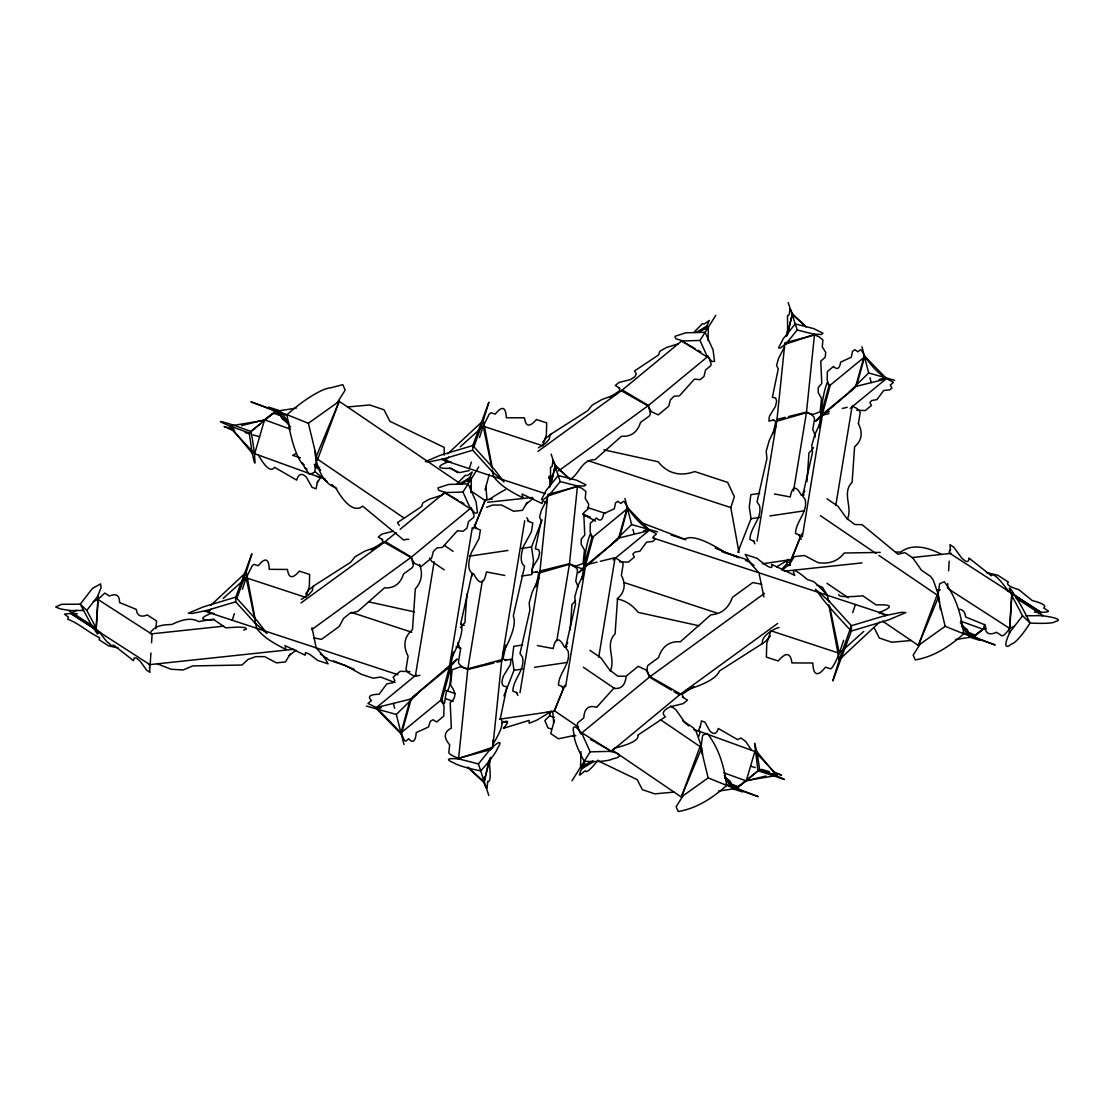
<?xml version="1.0" encoding="UTF-8"?>
<svg xmlns="http://www.w3.org/2000/svg" width="1114" height="1114" viewBox="0 0 1114 1114"><rect width="100%" height="100%" fill="white"/><g stroke="black" fill="none" stroke-linecap="round" stroke-linejoin="round"><path stroke-width="1.5" d="M301.602 462.533L304.178 464.817M256.178 624.383L235.695 601.797L235.764 597.146L251.889 553.839L245.581 574.114M493.21 472.782L472.726 450.195L472.796 445.544L488.907 402.238L482.613 422.512M470.985 492.123L471.347 478.728L460.931 484.089M580.965 751.588L580.547 767.184L592.871 760.834M708.017 340.522L708.379 327.126L697.949 332.487M149.582 668.247L150.181 664.849L96.013 629.911L97.907 599.388L104.827 593.066L109.506 596.087A96.681 19.537 -56.8 0 1 119.518 602.549L136.34 609.414A115.8 23.394 -56.8 0 0 147.243 614.942L156.601 620.985L155.821 628.616M150.181 664.849L150.919 652.985M151.56 642.806L152.089 634.326L97.907 599.388L93.381 601.727M947.513 588.317L947.805 583.541M948.599 570.786L949.198 561.205M96.277 628.296L98.366 595.461L86.808 610.43L96.277 628.296L68.943 610.583L83.466 610.458M466.919 593.846L464.914 622.712A138.359 48.946 15 0 0 460.416 627.642M570.187 629.744L571.942 604.415A98.979 38.712 15 0 0 575.548 600.585M806.982 481.513L808.973 452.813A98.979 38.712 15 0 0 813.471 447.591M491.051 749.527L458.62 758.216L467.824 668.79L483.267 664.654M490.564 758.244L489.464 764.747A138.359 11.029 75 0 1 487.765 781.262L487.11 787.64A26.625 2.131 75 0 1 483.824 782.432L484.353 777.28M492.778 747.41L501.801 659.683L502.72 658.778L506.299 660.226M539.844 572.248L547.865 494.449L577.428 486.526L581.954 488.336L585.908 491.58L585.226 498.32L588.693 504.085L588.192 508.931L583.736 512.691L584.766 535.04L581.243 539.148L581.146 544.175L584.474 550.01L583.082 563.475L576.035 566.009L569.407 564.325L539.051 573.028L535.945 571.774M554.953 470.637L555.496 465.457L553.087 460.416L552.071 466.474L550.483 467.393L550.595 480.844L549.453 487.528M569.407 564.325L577.428 486.526M776.876 420.646L784.897 342.834L814.459 334.924L818.985 336.72L822.94 339.979L822.243 346.705L825.725 352.484L825.223 357.329L820.767 361.075L821.798 383.439L818.275 387.547L818.177 392.574L821.505 398.408L820.113 411.86L813.067 414.408L806.439 412.723L776.082 421.426L772.977 420.159M792.165 317.309L792.514 313.842L790.118 308.815L789.102 314.872L787.501 315.777L787.612 329.243L786.484 335.913M806.439 412.723L814.459 334.924M316.738 457.743L314.677 472.252L309.441 474.48L302.423 463.856A42.471 9.274 79.4 0 1 287.022 414.673L250.887 401.82L280.895 413.266M700.859 747.926L702.642 735.324L707.209 733.374C719.073 748.274 724.225 766.808 726.718 785.412L758.147 796.594L732.051 786.637M937.891 596.324L939.673 583.708L944.24 581.773C956.104 596.672 961.257 615.207 963.735 633.81L995.178 644.992L969.069 635.036M434.182 561.707L415.299 676.435L419.908 675.293M453.509 651.941L450.738 665.155A138.359 20.525 76.1 0 1 446.366 691.724L444.681 701.973A26.625 3.955 76.1 0 1 440.615 699.94L449.179 668.052L472.294 527.646M493.906 663.025L467.727 669.514L482.376 580.464M524.722 520.711L501.606 661.131L496.983 662.273M519.987 692.727L540.025 570.995L569.505 563.698L576.76 568.279L577.539 570.465L575.757 581.299A98.979 38.712 15 0 1 577.985 587.162M556.805 640.842L569.505 563.698M565.606 686.684L585.644 564.965L593.094 537.226L590.239 533.982C584.613 548.492 584.78 563.823 581.842 579.127M598.747 657.107L615.109 557.668L622.364 562.25L623.144 564.436L621.361 575.27A98.979 38.712 15 0 1 617.56 598.385L615.095 633.838C604.359 644.686 616.098 658.625 610.249 671.06M757.019 541.112L777.057 419.393L785.245 417.36M793.544 490.954L806.536 412.096L810.95 414.283L813.791 416.678L814.557 418.864L812.774 429.698A98.979 38.712 15 0 1 815.309 436.98M802.345 536.795L822.661 413.35L830.125 385.625L827.27 382.381C821.645 396.876 821.798 412.208 818.86 427.525M835.779 505.491L852.14 406.067L856.569 408.253L859.395 410.634L860.175 412.834L858.393 423.668M847.267 519.444C853.129 507.023 841.39 493.084 852.126 482.237L854.591 446.784A98.979 38.712 15 0 0 858.379 423.668M492.221 748.497L492.764 745.252M317.601 481.206L316.056 488.809L312.101 487.375L306.308 477.112A156.809 21.988 75.9 0 0 296.7 480.12L274.517 467.295A155.166 21.751 75.9 0 1 258.378 455.027M700.107 727.526L701.458 720.911L704.897 722.151L709.938 731.09A109.033 17.128 75.9 0 0 718.293 728.472L737.593 739.626L741.075 738.011L745.823 741.618L751.63 750.293M503.166 658.221L505.937 645.02M535.876 586.827L538.661 573.515M773.255 433.555L775.692 421.914M488.962 760.124L484.339 781.917L467.643 767.17L483.824 782.432L490.411 757.45M551.179 484.117L551.876 480.802M552.238 479.159L555.037 465.903L568.989 478.226M787.863 334.172L792.068 314.301L806.021 326.625M549.982 486.386L555.496 465.457L568.892 478.324M786.581 336.4L792.514 313.842L805.923 326.722M485.022 489.854L489.297 474.272M554.452 720.006L550.734 733.555L558.462 738.805L574.894 735.351M451.379 665.434L410.314 699.188L401.012 732.887L404.619 740.685L405.719 741.214L408.643 738.805A87.449 12.964 76.1 0 0 416.232 732.58L428.556 726.955L430.241 721.385L432.956 719.714L436.646 721.983L443.748 716.149L444.026 706.722L442.063 699.146L451.379 665.434L453.927 662.552M581.508 569.755L583.722 567.249L591.826 537.923L590.114 531.322L590.35 523.12L596.533 518.038A72.967 12.129 76.1 0 0 603.579 513.721L614.301 508.833L615.471 503.082L617.685 501.258L620.902 503.403L623.45 501.314L624.411 501.773C631.192 514.738 642.165 527.549 655.77 533.411L656.299 534.163L653.208 536.711L654.935 539.636L652.707 541.474L646.607 542.128L639.923 551.179L634.702 552.168L632.849 554.145L634.395 557.07L628.212 562.138L619.732 561.846M583.722 567.249L619.454 537.881L627.544 508.555L591.826 537.923M856.763 410.244L865.244 410.537L871.427 405.454L869.881 402.53L871.733 400.553L876.955 399.578L883.639 390.527L889.738 389.858L891.966 388.034L890.239 385.096L893.331 382.562L892.801 381.796C879.197 375.947 868.224 363.136 861.442 350.172L860.468 349.712L857.933 351.801L854.716 349.643L852.489 351.481L851.333 357.218L840.61 362.12A72.967 12.129 76.1 0 1 833.564 366.436L827.382 371.519L827.145 379.707L828.858 386.307L820.753 415.647L818.525 418.154M828.941 413.614L820.753 415.647L856.471 386.279L864.575 356.953L828.858 386.307M410.885 700.233L401.346 734.21L376.685 708.95L381.35 707.752M618.952 536.976L627.252 507.413L648.696 529.387L643.739 530.654M855.97 385.374L864.283 355.812L885.727 377.785L879.113 379.47M317.281 482.808L319.955 478.533L319.662 477.265L254.66 453.69L264.575 419.811A15.777 2.381 -43.4 0 1 274.392 413.447L280.018 415.48M551.235 728.974L547.963 727.929L544.871 720.647L549.508 715.829L550.957 710.913M698.784 736.521L700.233 731.606L693.744 729.531M781.903 569.045L786.54 564.227L787.974 559.312M700.386 726.133L698.325 730.951L754.86 751.463L746.241 780.928L737.705 786.47L732.803 784.702M984.706 624.411L983.272 629.326L976.393 634.395L974.722 634.869L969.834 633.1M840.04 657.538L832.799 680.835L851.333 631.053L851.402 625.72L827.869 599.75M232.227 620.233L234.372 613.703M242.42 589.222L246.18 577.804L252.279 565.675L254.006 564.338L258.253 565.745A161.53 18.938 -71.8 0 1 269.254 569.351L287.482 569.435A193.46 22.684 -71.8 0 0 299.374 571.106L309.664 574.504L309.33 586.479L305.737 597.383L246.18 577.804L223.19 598.455M469.259 468.632L471.403 462.101M479.452 437.621L483.211 426.189L489.311 414.06L491.037 412.737L495.27 414.13A161.53 18.938 -71.8 0 1 506.271 417.75L524.513 417.82A193.46 22.684 -71.8 0 0 536.391 419.505L546.696 422.902L546.361 434.864L542.769 445.781L484.827 426.718M739.028 552.628L730.798 507.594L734.377 496.691L727.609 482.376L694.704 471.556A198.445 73.371 -71.8 0 1 658.207 461.781L603.816 449.819M843.632 640.299L839.357 653.305A44.741 4.679 -71.8 0 1 830.362 668.776L825.488 667.161A232.45 24.299 -71.8 0 1 812.844 663.011L791.887 662.927A278.779 29.145 -71.8 0 0 778.226 660.978L766.376 657.093L766.78 643.335L770.888 630.789L837.728 652.762M852.725 612.658L855.399 604.526M236.864 598.538L246.291 572.15L255.245 619.495M473.896 446.937L483.309 420.535L492.277 467.88M828.816 604.763L839.232 659.794L851.402 625.72L887.148 615.012L878.918 612.895M97.6 596.45L101.04 587.732L100.58 583.889L92.42 588.471L80.264 604.15L61.549 604.331L55.7 606.963L60.003 608.829L70.126 610.569M474.439 527.033L485.036 500.075L492.402 498.988M521.533 576.077L531.754 574.573L533.509 560.495L531.517 546.974L542.114 520.015M503.918 695.93L514 670.308L512.273 658.541L513.791 646.301L522.689 644.978M563.6 687.825L554.438 711.108L499.601 719.198M737.788 552.335L751.031 518.706L749.29 506.94L750.822 494.686L759.72 493.377M800.618 536.224L791.469 559.507L762.338 563.795M467.936 481.889L472.252 472.044L467.281 475.65L465.499 475.177L457.255 483.518M408.741 539.371A234.748 47.86 81 0 0 403.797 540.109L362.635 506.132A195.98 39.951 81 0 1 335.676 487.793C322.976 482.863 318.326 470.122 315.666 457.924L339.199 401.305L459.386 483.016M473.422 528.872L485.189 500.562L486.957 499.156L485.913 486.567M553.672 722.861L552.767 711.916L554.312 710.69L564.882 685.263M801.913 533.662L791.33 559.075L789.798 560.3L790.188 564.993M950.395 549.341L949.114 552.084L949.699 553.24L1011.972 593.4L1009.785 628.491A15.777 2.855 -56.8 0 1 1001.834 635.76L996.445 632.279A138.359 24.981 -56.8 0 1 984.943 624.857L965.615 616.975A165.944 29.967 -56.8 0 0 959.446 609.316M538.856 578.138L532.2 592.105L529.178 602.925L529.888 610.166L519.987 653.584L522.508 657.19C525.376 669.946 513.178 678.927 512.858 691.084L517.272 692.866M584.46 572.109L577.818 586.075L574.782 596.895L575.506 604.136L565.606 647.554L568.126 651.161C570.981 663.916 558.796 672.898 558.462 685.054L562.876 686.837M775.873 426.537L769.231 440.503L766.209 451.323L766.919 458.55L757.019 501.982L759.539 505.589C762.408 518.344 750.209 527.312 749.889 539.482L754.289 541.265M821.491 420.507L814.849 434.474L811.814 445.294L812.524 452.521L802.637 495.939L805.157 499.545C808.012 512.315 795.828 521.282 795.493 533.453L799.908 535.235M547.406 498.891L541.627 509.683L539.538 517.007L541.209 520.586L535.347 548.91L538.605 549.648L539.649 552.697L538.424 558.003L532.353 567.973L531.865 572.707L537.032 571.524M784.437 347.276L778.658 358.081L776.569 365.406L778.24 368.985L772.378 397.308L775.636 398.046L776.667 401.096L775.455 406.401L769.384 416.358L768.897 421.092L774.063 419.922M705.789 328.755L709.284 320.442L704.313 324.035L702.53 323.575L694.287 331.916M598.037 760.152A138.359 11.029 -60.4 0 1 585.226 770.721L580.283 774.801A26.625 2.131 -60.4 0 1 581.605 768.799L584.794 762.965M290.197 653.946L285.449 661.925L276.523 662.886L264.7 656.661L255.635 656.633L248.018 659.446L242.017 665.03L192.68 665.921L183.114 669.974L171.138 669.263L157.227 663.833M527.228 502.344L522.48 510.323L513.554 511.27L501.732 505.06L492.667 505.032L486.567 507.274M788.754 565.787L794.226 556.596L804.475 555.51L818.066 562.654A156.809 60.017 59.8 0 0 844.134 553.031L880.227 552.391M565.174 646.956L567.764 642.708M802.205 495.34L804.795 491.093M400.177 529.275L444.639 492.597L462.978 492.054L478.769 466.919M618.883 387.672L620.206 390.763L621.334 390.763L681.671 340.995L699.996 340.438L715.801 315.318M572.011 780.747L590.169 751.866L611.349 751.323L680.598 694.036L681.893 694.036L683.411 697.573M337.152 402.767L345.173 390.151L342.792 384.678L330.649 387.839A42.471 9.594 -38.9 0 0 287.022 414.673L308.369 423.292L317.337 460.193L339.199 401.305L308.369 423.292M683.091 795.758L676.128 806.745L678.203 811.493C696.904 808.472 712.807 797.791 726.718 785.412L708.142 777.906L700.344 745.795L681.308 797.039L612.756 750.418M920.122 644.157L913.146 655.129L915.221 659.892C933.936 656.87 949.838 646.19 963.735 633.81L945.173 626.305L937.375 594.194L918.34 645.424L882.58 621.111M305.668 593.915L308.829 589.779L313.828 585.908M542.699 442.3L545.86 438.178L550.859 434.307M1022.555 615.805L1009.256 633.003L1011.665 595.266L1022.555 615.805L1030.074 623.005A25.775 3.217 3.7 0 0 1055.223 621.487A29.758 3.718 3.7 0 0 1041.715 615.638M560.217 481.582L548.729 495.702L577.874 486.066L560.217 481.582L551.138 454.108M797.248 329.981L785.746 344.101L814.905 334.465L797.248 329.981L788.169 302.507M478.393 763.898L491.608 747.661L458.105 758.745L478.393 763.898L488.823 795.48M150.279 633.044C154.637 625.219 163.716 624.717 171.709 624.508C180.05 620.637 190.048 616.641 198.807 621.612L213.985 619.036M453.05 663.484L457.241 659.042L412.653 697.253M582.274 568.934L578.612 572.805L617.407 539.566M819.305 417.332L815.643 421.203L854.438 387.951M366.395 706.053L396.306 714.464L418.544 692.755M612.282 543.479L631.638 524.597L657.664 531.907M849.314 391.863L868.669 372.981L894.681 380.306M210.727 605.375L246.291 572.15M447.758 453.774L483.309 420.535M839.232 659.794L879.587 622.085M211.688 608.787L207.858 612.227L397.963 674.736M448.719 457.172L444.89 460.625L545.136 493.586M460.221 446.853L483.211 426.189L491.539 466.557M863.823 631.318L839.357 653.305L829.707 606.587M985.876 626.597L975.237 635.467L982.813 629.313M250.497 431.87L259.646 424.323M381.851 539.287L383.174 542.365L384.302 542.365L396.208 532.548M466.404 480.635L470.428 477.321L470.526 480.705M410.913 557.487L471.25 507.733L474.077 515.559L473.742 517.286L468.521 521.589L466.933 528.147L463.173 531.239L457.367 530.779L442.397 547.42L437.008 547.879L433.402 551.388L431.675 557.877L421.245 566.483L414.436 563.336L410.913 557.487L384.302 542.365M704.772 327.934L707.46 325.72L695.999 332.501M621.334 390.763L647.93 405.886L708.281 356.118M650.019 676.644L580.659 733.848A15.777 3.412 59.4 0 1 577.79 722.861L583.792 717.903A138.359 29.967 59.4 0 1 596.603 707.348L613.814 688.229A165.944 35.94 59.4 0 0 626.138 676.212L638.141 666.311L645.967 669.918L650.019 676.644L680.598 694.036M581.508 765.61L581.605 768.799L585.602 765.499M748.371 778.797L758.383 770.54M416.163 674.903L376.435 707.571L367.954 703.463L371.505 700.539A87.449 11.781 15.4 0 1 379.094 694.301L386.781 683.899L392.769 682.771L394.913 680.501L393.131 677.131L400.232 671.296L409.98 671.631M442.063 699.146L401.012 732.887L376.435 707.571L410.314 699.188M613.201 559.952L648.919 530.598L619.454 537.881M850.233 408.351L885.95 378.983L856.471 386.279M264.84 420.048L273.807 412.765L249.188 432.956L229.804 426.021L252.224 453.273L249.188 432.956M747.118 779.828L738.206 787.069L759.637 769.509L776.5 775.539L756.991 751.825L759.637 769.509M549.481 494.769L543.604 499.518L541.501 499.545L546.166 490.355L558.225 475.525L576.746 480.245L585.964 484.855L584.251 486.08L576.704 485.774M786.512 343.168L780.636 347.916L778.533 347.944L783.198 338.753L795.243 323.923L813.777 328.644L822.981 333.239L821.283 334.478L813.735 334.172M289.194 655.631L296.059 650.089M526.226 504.015L533.091 498.487M782.014 570.215L789.91 563.851M300.975 602.966L385.305 541.599L411.414 557.111L413.364 565.452L412.375 567.555L403.491 574.016A98.979 38.712 59.6 0 1 384.553 587.816L357.914 611.321L349.866 613.341L343.585 618.423L339.227 626.458L321.486 639.366L313.897 637.876M537.992 451.365L622.336 389.984L648.445 405.496L650.395 413.851L649.406 415.954L640.522 422.415A98.979 38.712 59.6 0 1 621.584 436.215L594.932 459.72C581.257 459.316 579.558 474.606 569.435 479.814M311.669 629.688L411.414 557.111M548.701 478.087L551.5 476.04M558.532 470.93L648.445 405.496M671.269 690.053L649.434 677.089L764.51 593.358M777.628 623.464L679.443 694.913L673.984 691.669M441.005 495.73L445.14 492.75M612.742 749.569L615.415 747.633M708.142 777.906L681.308 797.039L701.792 747.786L702.586 754.47M945.173 626.305L918.34 645.424L938.824 596.171L939.617 602.869M371.227 549.954L382.562 542.434M609.678 397.406L619.579 390.833M682.604 693.952L693.841 686.489M538.368 447.8L545.4 443.456L549.327 439.055L550.065 434.711L587.607 410.76L592.188 405.106L601.936 399.522L616.474 394.245M301.337 599.416L308.369 595.057L312.296 590.657L313.034 586.326L350.576 562.361L355.157 556.708L364.905 551.138L379.442 545.86M776.5 566.929L788.044 560.008M551.012 711.609L536.586 720.271L529.192 723.237L529.108 720.382L503.417 728.305A188.893 10.346 -38.3 0 0 501.662 722.944M458.968 484.117L470.428 477.321M581.605 768.799L593.456 761.767M295.405 453.871L292.731 455.348L300.404 457.798M118.168 648.014L108.476 645.786L99.104 639.742L99.619 637.751C88.354 632.474 79.428 623.617 67.717 619.203L68.441 617.253L64.57 614.134L70.725 613.396L76.769 610.277M1014.046 626.291L1009.785 628.491L948.961 589.25M1038.192 613.856L1041.033 612.394A26.625 2.381 3.6 0 0 1048.107 610.82L1043.665 607.952A138.359 12.365 3.6 0 0 1032.163 600.53L1018.725 589.598A165.944 14.83 3.6 0 1 1008.421 582.107L997.643 575.158L986.503 572.596M243.743 630.12L246.528 629.006L244.802 627.488L237.811 627.098L225.724 627.823L214.222 619.885A180.941 10.625 -11.7 0 1 211.256 613.341M678.217 343.836L666.534 347.471L659.892 351.216L658.583 354.934L634.507 370.99L636.317 373.803L634.91 376.699L630.315 379.623L618.994 382.45L615.332 385.472L619.83 388.271M441.2 495.438L429.503 499.072L422.874 502.832L421.552 506.55L397.475 522.591L399.285 525.404M779.062 627.53L775.971 628.463A156.809 32.209 -2.5 0 0 762.505 643.502L719.352 671.046A155.166 31.874 -2.5 0 1 686.168 690.012M472.726 450.195L441.631 459.497L451.295 461.99M235.695 601.797L204.6 611.113L214.264 613.605M484.813 664.236L501.801 659.683M233.773 427.567L230.695 428.333L224.067 426.565L228.802 428.361A138.359 1.49 16.3 0 0 234.72 430.756M241.473 425.632L264.575 419.811L290.573 429.252M986.544 628.505L983.272 629.326L960.644 621.125M765.889 775.985L746.241 780.928L723.627 772.726M772.448 774.341L775.72 773.52L781.471 775.066L774.244 772.086M393.284 531.225L381.963 534.052L378.3 537.087L382.798 539.872M788.517 416.552L806.536 412.096M822.661 413.35L829.22 411.734M842.323 408.49L847.225 407.278M585.644 564.965L597.104 562.124M600.376 561.317L615.109 557.668M446.101 668.818L449.179 668.052M505.046 660.518L510.978 659.168L510.421 664.598L503.444 676.059A156.809 21.458 -46.2 0 0 506.981 686.503L500.242 719.059A155.166 21.236 -46.2 0 1 493.126 744.013M469.231 470.581L459.65 472.601L449.415 468.117M443.692 458.884L429.391 461.823L425.339 461.656L440.169 455.334L472.796 445.544L494.282 469.259L504.001 481.902L491.845 471.278M206.661 610.486L192.36 613.438L188.322 613.257L203.152 606.935L235.764 597.146L257.25 620.86L266.97 633.504L254.814 622.893M884.781 615.722L901.212 612.338L905.863 612.547L888.819 619.816L851.333 631.053A40.355 1.755 46.9 0 1 820.948 596.589L815.462 589.278L829.429 601.476M229.804 426.021L264.589 420.243M746.227 780.566L776.5 775.539M288.888 423.738A195.98 11.265 22.6 0 1 281.508 416.441L268.669 407.139L279.823 410.704L296.31 408.1M955.478 639.547L970.002 637.25L979.707 640.355L968.539 632.265L967.133 629.507L961.855 625.915M718.446 791.163L732.97 788.865L742.69 791.97L731.508 783.866L730.102 781.109L724.824 777.53M804.183 494.908L801.342 495.326A167.239 18.311 81.6 0 0 790.258 496.969L774.411 493.948M469.3 556.164L507.97 550.455M521.422 548.464L531.517 546.974M751.031 518.706L759.595 517.439M769.885 515.921L804.155 510.853M567.165 646.51L564.311 646.942A167.239 18.311 81.6 0 0 553.24 648.571L537.38 645.563M514 670.308L522.577 669.041M534.567 667.272L567.123 662.468M487.64 502.275L532.589 497.471M151.156 633.894L223.649 626.165M784.326 571.19L862.097 562.89M912.213 557.543L951.217 553.38M148.858 664.724L293.831 649.267M936.804 590.086L940.244 589.724M347.54 406.972L369.709 404.967L384.01 409.799L389.872 421.273L444.235 447.424L444.235 455.069M911.099 640.494L891.813 642.249L879.364 638.043L874.267 628.059M674.067 792.11L654.781 793.85L642.332 789.645L637.236 779.675L597.564 760.584M895.698 552.112L900.85 552.015A155.166 59.39 59.8 0 1 941.595 554.41M1025.743 615.777L1043.08 615.624L1015.954 598.037M572.54 735.755L575.841 735.769M625.107 676.268L617.769 676.142L609.637 669.96L600.919 657.859L589.933 650.395M1034.335 612.073L1041.033 612.394L1013.42 594.347M96.013 629.911L70.725 613.396L77.284 613.703M504.795 575.451L486.428 571.955A240.749 23.491 81.6 0 1 473.687 573.835M761.767 584.293L752.799 582.538L732.399 597.369A165.944 58.694 59.6 0 1 710.927 614.775L680.306 641.803A138.359 48.946 59.6 0 0 658.527 657.65L648.334 665.072A15.777 5.584 59.6 0 0 649.434 677.089M699.035 625.776L638.211 612.394A278.779 93.061 -71.8 0 0 617.198 598.928M368.497 601.797L414.38 611.892M467.824 668.79L460.221 666.84L452.117 669.779L450.516 685.249A165.944 35.94 14.7 0 1 450.181 702.461L451.351 728.152A138.359 29.967 14.7 0 0 449.652 744.667L448.858 752.41A15.777 3.412 14.7 0 0 458.62 758.216M233.898 429.28L230.695 428.333L254.66 453.69M245.15 432.552L249.982 433.945M253.198 434.878L259.618 436.758M750.544 766.195L755.264 767.574M761.558 769.398L769.426 771.682M682.798 340.884L675.794 338.74L674.917 336.344L685.778 332.808L705.12 332.292L713.044 349.949L714.561 361.27L712.027 361.521L707.056 356.146M445.767 492.485L438.763 490.341L437.899 487.946L448.747 484.423L468.103 483.894L476.012 501.565L477.53 512.872L474.996 513.122L470.038 507.747M786.54 564.227L789.854 565.271M317.462 476.514L325.232 478.992M549.508 715.829L554.466 717.402M588.136 460.695L730.798 507.594M587.44 507.497L605.487 513.415M671.074 534.985L685.834 539.83M721.9 551.695L738.304 557.084M583.722 515.197L590.295 517.356M652.762 537.895L883.402 613.73M572.861 565.689L584.363 569.463M623.812 582.441L717.513 613.243M460.973 624.244L464.26 625.33M351.119 612.296L411.776 632.251M456.058 646.802L460.973 648.418M445.516 690.36L455.361 693.604M503.486 721.51L506.773 722.582M445.419 698.548L453.217 701.347M962.705 632.696L970.781 635.648L960.338 622.698M287.356 415.619L278.932 412.542L290.67 427.108M725.674 784.312L733.75 787.264L724.351 775.595M641.302 522.633L684.845 539.232A232.45 38.795 46.8 0 1 725.214 552.516L744.152 558.741A26.499 4.428 46.8 0 1 754.039 565.592M395.038 682.548L380.612 677.034L373.218 678.231L361.382 674.332L345.479 665.49L329.006 660.073L320.331 653.96M784.089 560.593L788.809 562.473M547.058 712.194L550.205 713.447M527.758 521.032L532.84 523.079L531.392 531.824L523.65 546.041A156.809 32.209 -47.1 0 0 524.638 566.191L513.262 616.112A155.166 31.874 -47.1 0 1 502.957 652.915M475.33 527.966L480.413 530.013L478.964 538.758L471.222 552.962A156.809 32.209 -47.1 0 0 472.211 573.125L460.834 623.032A155.166 31.874 -47.1 0 1 450.529 659.85M715.258 548.13L739.111 557.808M745.475 560.398L748.65 561.679M583.402 514.543L589.752 517.119M324.16 657.135L327.335 658.416M333.685 660.992L354.308 669.361M546.737 502.693L542.49 500.924L542.226 503.598L522.02 493.989L522.926 497.902C512.245 492.221 501.189 486.804 493.627 476.639L492.235 469.913M775.372 775.135L784.353 779.41L757.952 770.693L754.61 743.261L757.158 753.008M816.52 584.711L822.452 587.315L826.964 594.667M582.511 513.874L595.517 521.115M694.969 348.557L681.671 340.995L707.571 357.26L699.996 340.438M697.935 350.242L700.887 351.927M457.951 500.172L444.639 492.597L470.54 508.861L462.978 492.054M460.904 501.843L463.856 503.528M590.392 739.376L594.556 741.743M595.948 742.537L611.238 751.226L581.48 732.539L590.169 751.866M682.325 696.904L687.505 700.107L683.286 703.575L670.266 706.833A156.809 21.458 -1.5 0 0 665.448 716.762L637.779 735.198A155.166 21.236 -1.5 0 1 615.207 747.967M1006.276 589.974L1009.173 591.84M1013.517 594.639L1041.033 612.394M314.886 466.39L320.581 470.066M304.749 467.588L306.991 469.05M70.725 613.396L93.534 628.101M96.389 629.953L100.664 632.71M314.162 464.287L319.634 467.824M314.775 466.376L320.4 470.052M826.964 498.793L837.951 506.257L846.668 518.344L854.8 524.527L862.139 524.666L897.954 554.243L904.902 552.572L912.812 557.961L921.417 570.187L930.469 576.342L933.156 579.851L938.364 594.598M820.377 515.643L876.036 553.491M878.89 555.426L937.403 595.21M826.978 583.304L848.367 597.842M470.846 490.814L485.189 500.562M315.666 457.924L404.396 518.247M444.472 545.498L453.064 551.333M670.517 705.984L675.78 709.562L684.386 721.788L693.437 727.943L696.125 731.452L701.333 746.199M444.235 569.867L431.605 561.275A234.748 47.86 81 0 0 429.572 557.989M583.346 667.258L614.747 688.605M660.407 719.644L700.372 746.812M554.312 710.69L578.542 727.164M457.645 472.684L451.254 468.284A180.941 10.625 -11.7 0 1 448.288 461.739M315.471 472.099L327.154 481.61M682.715 720.716L688.591 725.91M86.808 610.43L80.264 604.15L90.22 622.907L97.378 633.963L98.116 633.518L95.637 627.098M754.86 751.463L775.72 773.52M758.926 572.805L750.182 562.988L745.182 554.396L757.019 558.295A278.779 14.566 48.1 0 0 771.529 564.338L794.755 575.367A232.45 12.143 48.1 0 1 807.399 579.531L813.317 581.48A26.499 1.379 48.1 0 1 827.382 595.308L828.719 601.755M99.104 631.903L106.29 641.01L111.303 645.521L113.934 645.257L133.457 660.672L134.195 657.956L136.423 658.096L140.072 661.089L146.658 670.168L149.958 672.299L149.485 667.175M961.688 626.305L970.002 637.25M724.657 777.906L732.97 788.865M279.823 410.704L288.777 422.512M444.235 459.65L445.962 462.477M647.93 405.886L651.467 411.734L658.277 414.868L668.706 406.262L670.433 399.787L674.04 396.264L679.429 395.818L694.398 379.178L700.205 379.637L703.964 376.532L705.552 369.987L710.774 365.684L711.108 363.958L708.936 357.608M798.975 534.859L801.272 539.246M753.37 540.889L754.902 543.813M526.852 517.676L528.83 521.463M561.943 686.461L563.489 689.399M474.425 524.61L476.402 528.398M516.339 692.49L517.871 695.428M792.514 313.842L793.474 317.184M555.496 465.457L556.443 468.785M482.919 779.243L483.824 782.432M869.964 377.813L871.218 382.631M632.947 529.428L634.186 534.233M393.367 703.38L394.648 708.295M861.985 346.788L868.669 372.981M624.954 498.404L631.638 524.597M396.306 714.464L403.978 744.57M759.261 574.42L763.912 596.965M549.021 476.04L550.762 484.451M311.99 627.655L316.153 647.833L323.756 656.369L328.115 663.847L317.81 660.463L309.706 654.308L305.459 652.539L305.194 655.199L284.989 645.605L285.894 649.518C275.214 643.822 264.157 638.406 256.596 628.254L246.18 577.804M940.007 606.211L940.411 609.553M314.872 451.226L315.457 456.239M950.507 550.581L949.964 544.69L953.751 547.127L961.326 557.557A156.809 14.301 62.7 0 0 968.915 558.044L991.363 575.757A155.166 14.148 62.7 0 1 1008.407 591.116M470.651 485.774L470.846 492.527M490.731 748.747A27.544 3.467 -48.6 0 1 497.345 748.65A23.867 3.008 -48.6 0 1 480.691 770.86A23.867 3.008 12 0 1 454.08 762.951A27.544 3.467 12 0 1 459.441 759.08M582.051 733.82A27.544 5.236 62.8 0 0 574.114 734.613A23.867 4.54 62.8 0 0 584.279 761.238A23.867 4.54 1.5 0 0 612.686 758.857A27.544 5.236 1.5 0 0 609.943 751.365M252.029 451.922A27.544 1.17 80.6 0 0 254.688 458.049A23.867 1.003 80.6 0 0 251.11 431.578A23.867 0.933 20.5 0 0 225.752 422.874A27.544 1.072 20.5 0 0 231.085 426.481M1012.389 596.631A29.758 1.88 62.8 0 1 1014.673 595.21A25.775 1.629 62.8 0 1 1030.074 623.005A25.775 4.846 -57.1 0 1 1011.554 643.934A29.758 5.598 -57.1 0 1 1010.133 631.861M879.489 612.449A260.676 13.619 -11.7 0 0 876.091 604.93L862.863 595.809A263.447 13.772 -11.7 0 1 838.953 594.43M770.373 635.969A44.741 14.928 -71.8 0 1 761.6 643.976M419.602 564.38A165.944 58.694 15 0 1 415.313 588.888L412.486 629.647A138.359 48.946 15 0 0 408.114 656.216L406.067 668.665A15.777 5.584 15 0 0 413.907 675.864M493.042 743.623A165.944 13.229 75 0 1 492.792 740.225M336.665 488.712A155.166 55.268 73.7 0 1 331.749 484.451M457.965 642.527A138.359 48.946 15 0 0 460.542 649.281L458.495 661.73A15.777 5.584 15 0 0 467.727 669.514M472.684 573.821A165.944 58.694 15 0 1 471.473 576.662M488.976 499.49A269.992 13.173 -38.3 0 1 505.547 489.547"/></g></svg>
